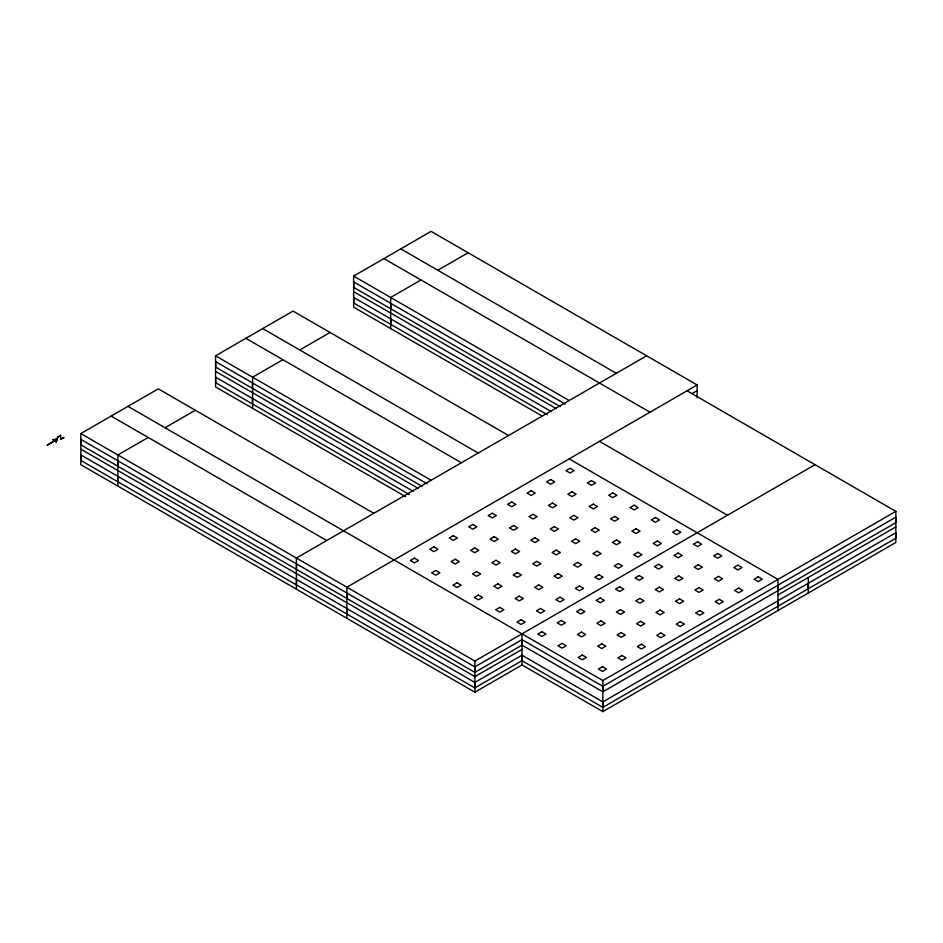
<?xml version="1.0" encoding="UTF-8"?>
<svg xmlns="http://www.w3.org/2000/svg" width="943" height="943" viewBox="0 0 943 943"><rect width="100%" height="100%" fill="white"/><g stroke="black" fill="none" stroke-linecap="round" stroke-linejoin="round"><path stroke-width="1.41" d="M60.623 435.525L57.252 437.469L60.623 435.136L60.623 439.414L63.994 437.469L60.623 439.025M687.046 390.803L895.85 511.365L895.85 542.473L602.848 711.635L522.021 664.968L474.871 692.186L80.827 464.699L80.827 433.58L158.294 388.858L373.829 513.31M405.584 496.643L215.546 386.913L215.546 355.806L293.002 311.084L508.548 435.525M542.39 416.181L353.625 307.194L353.625 276.087L431.081 231.365L697.148 384.968L697.148 397.698M148.181 437.469L117.875 454.974L117.875 486.081M165.025 427.745L195.331 410.252M282.9 359.696L252.594 377.2L252.594 408.307M299.744 349.971L330.05 332.478M420.979 279.977L390.673 297.469L390.673 328.588M437.823 270.252L468.129 252.748M646.627 355.806L296.373 558.032L296.373 589.139M697.148 384.968L346.894 587.194L346.894 618.302M692.091 393.537L696.983 390.72M80.827 433.58L474.871 661.078L815.023 464.699M522.021 649.409L474.871 676.638L80.827 449.139M127.977 406.362L602.848 680.528L895.85 511.365M895.685 517.236L778.14 585.084L778.14 590.601L895.685 522.74L895.685 517.07M777.975 594.974L895.85 526.913M895.685 532.83L808.457 583.187L808.457 588.656L895.685 538.288L895.685 532.63M400.775 248.869L616.321 373.31M383.931 258.582L649.998 412.197M353.625 276.087L569.171 400.527M353.79 281.969L390.508 303.163M565.187 404.052L390.838 303.398L390.838 308.844L560.095 406.563M390.508 308.656L353.79 287.462L353.79 281.757M353.625 291.646L556.417 408.72M353.79 297.528L390.508 318.722M551.183 411.525L390.838 318.946L390.838 324.404L547.364 414.779M599.477 441.359L727.454 515.243M390.508 324.215L353.79 303.021L353.79 297.316M569.171 458.864L777.975 579.415L777.975 610.522M262.696 328.588L478.231 453.029M245.852 338.313L461.398 462.754M215.546 355.806L431.081 480.246M215.711 361.688L252.418 382.882L252.418 388.375L215.711 367.181L215.711 361.487M252.759 383.117L427.096 483.771M252.759 388.575L422.004 486.282M215.546 371.365L418.338 488.439M215.711 377.247L252.418 398.441L252.418 403.934L215.711 382.74L215.711 377.035M252.759 398.677L413.105 491.244M252.759 404.123L409.286 494.497M602.683 686.233L522.186 639.767L522.186 645.236L602.683 691.702M111.144 416.087L326.679 540.528M602.683 701.792L522.186 655.326L522.186 660.784L602.683 707.262M80.992 439.462L117.71 460.656L117.71 466.148L80.992 444.955L80.992 439.261M296.208 563.749L118.04 460.891L118.04 466.349L296.208 569.207M347.059 593.112L474.694 666.807L474.694 672.265L347.059 598.569M80.992 455.021L117.71 476.215L117.71 481.708L80.992 460.514L80.992 454.809M347.059 608.659L474.694 682.355L474.694 687.812L347.059 614.129M296.208 579.308L118.04 476.451L118.04 481.908L296.208 584.766M808.281 577.47L808.281 593.029M602.848 680.528L602.848 711.635M522.021 633.861L522.021 664.968M474.871 661.078L474.871 692.186M57.252 439.025L56.026 442.078L57.252 439.025L52.655 439.744L57.252 439.414L47.15 445.249L57.252 439.025M414.437 558.138L410.323 560.507L414.437 562.877L418.539 560.507L414.437 558.138M433.898 546.905L429.784 549.274L433.886 551.643L438 549.274L433.898 546.905M453.347 535.671L449.245 538.04L453.347 540.41L457.461 538.04L453.347 535.671M472.808 524.438L468.706 526.807L472.808 529.176L476.91 526.807L472.808 524.438M492.27 513.204L488.168 515.573L492.27 517.943L496.372 515.573L492.27 513.204M511.731 501.971L507.617 504.34L511.731 506.709L515.833 504.34L511.731 501.971M531.18 490.737L527.078 493.106L531.18 495.476L535.294 493.106L531.18 490.737M550.641 479.504L546.539 481.873L550.641 484.242L554.755 481.873L550.641 479.504M570.102 468.27L566 470.64L570.102 473.009L574.204 470.64L570.102 468.27M435.76 570.456L431.658 572.825L435.76 575.195L439.874 572.825L435.76 570.456M455.221 559.223L451.119 561.592L455.221 563.961L459.335 561.592L455.221 559.223M474.683 547.989L470.569 550.358L474.683 552.728L478.785 550.358L474.683 547.989M494.144 536.756L490.03 539.125L494.144 541.494L498.246 539.125L494.144 536.756M513.593 525.522L509.491 527.891L513.605 530.261L517.707 527.891L513.593 525.522M533.054 514.277L528.952 516.658L533.054 519.027L537.168 516.658L533.054 514.277M552.515 503.043L548.413 505.413L552.515 507.794L556.618 505.424L552.515 503.043M571.977 491.81L567.863 494.179L571.977 496.56L576.079 494.191L571.977 491.81M591.426 480.576L587.324 482.946L591.438 485.327L595.54 482.946L591.426 480.576M457.096 582.774L452.994 585.143L457.096 587.513L461.198 585.143L457.096 582.774M476.557 571.541L472.443 573.91L476.557 576.279L480.659 573.91L476.557 571.541M496.006 560.307L491.904 562.676L496.006 565.046L500.12 562.676L496.006 560.307M515.467 549.062L511.365 551.443L515.467 553.812L519.581 551.443L515.467 549.062M534.929 537.828L530.826 540.198L534.929 542.579L539.031 540.198L534.929 537.828M554.39 526.595L550.276 528.964L554.39 531.333L558.492 528.964L554.39 526.595M573.851 515.361L569.737 517.731L573.851 520.1L577.953 517.731L573.851 515.361M593.3 504.128L589.198 506.497L593.3 508.866L597.414 506.497L593.3 504.128M612.761 492.894L608.659 495.264L612.761 497.633L616.863 495.264L612.761 492.894M478.419 595.08L474.317 597.449L478.419 599.831L482.533 597.449L478.419 595.08M497.88 583.847L493.778 586.216L497.88 588.585L501.982 586.216L497.88 583.847M517.342 572.613L513.24 574.982L517.342 577.352L521.444 574.982L517.342 572.613M536.803 561.38L532.689 563.749L536.803 566.118L540.905 563.749L536.803 561.38M556.252 550.146L552.15 552.515L556.252 554.885L560.366 552.515L556.252 550.146M575.713 538.913L571.611 541.282L575.713 543.651L579.827 541.282L575.713 538.913M595.174 527.679L591.072 530.049L595.174 532.418L599.276 530.049L595.174 527.679M614.636 516.446L610.522 518.815L614.636 521.184L618.738 518.815L614.636 516.446M634.097 505.212L629.983 507.582L634.097 509.951L638.199 507.582L634.097 505.212M499.755 607.398L495.641 609.767L499.755 612.137L503.857 609.767L499.755 607.398M519.216 596.165L515.102 598.534L519.216 600.903L523.318 598.534L519.216 596.165M538.665 584.931L534.563 587.3L538.677 589.67L542.779 587.3L538.665 584.931M558.126 573.698L554.024 576.067L558.126 578.436L562.24 576.067L558.126 573.698M577.587 562.464L573.485 564.833L577.587 567.203L581.69 564.833L577.587 562.464M597.049 551.231L592.935 553.6L597.049 555.969L601.151 553.6L597.049 551.231M616.498 539.997L612.396 542.366L616.51 544.736L620.612 542.366L616.498 539.997M635.959 528.752L631.857 531.133L635.959 533.502L640.073 531.133L635.959 528.752M655.42 517.518L651.318 519.888L655.42 522.269L659.534 519.899L655.42 517.518M521.078 619.716L516.976 622.085L521.078 624.455L525.192 622.085L521.078 619.716M540.539 608.483L536.437 610.852L540.539 613.221L544.653 610.852L540.539 608.483M560.001 597.249L555.899 599.618L560.001 601.988L564.103 599.618L560.001 597.249M579.462 586.016L575.348 588.385L579.462 590.754L583.564 588.385L579.462 586.016M598.923 574.782L594.809 577.151L598.923 579.521L603.025 577.151L598.923 574.782M618.372 563.537L614.27 565.918L618.372 568.287L622.486 565.918L618.372 563.537M637.833 552.303L633.731 554.673L637.833 557.054L641.935 554.673L637.833 552.303M657.295 541.07L653.193 543.439L657.295 545.808L661.397 543.439L657.295 541.07M676.756 529.836L672.642 532.206L676.756 534.575L680.858 532.206L676.756 529.836M521.844 639.755L475.036 666.772L475.036 672.265L521.844 645.236L521.844 639.755M541.848 631.704L537.746 634.073L541.848 636.442L545.962 634.073L541.848 631.704M561.309 620.47L557.207 622.84L561.309 625.209L565.423 622.84L561.309 620.47M580.77 609.237L576.656 611.606L580.77 613.976L584.872 611.606L580.77 609.237M600.231 598.003L596.117 600.373L600.231 602.742L604.333 600.373L600.231 598.003M619.681 586.77L615.579 589.139L619.692 591.509L623.795 589.139L619.681 586.77M639.142 575.536L635.04 577.906L639.142 580.275L643.256 577.906L639.142 575.536M658.603 564.291L654.501 566.672L658.603 569.042L662.705 566.672L658.603 564.291M678.064 553.058L673.95 555.439L678.064 557.808L682.166 555.439L678.064 553.058M697.514 541.824L693.411 544.194L697.525 546.575L701.627 544.205L697.514 541.824M521.844 655.302L475.036 682.331L475.036 687.812L521.844 660.784L521.844 655.302M562.052 643.374L557.95 645.743L562.063 648.112L566.165 645.743L562.052 643.374M581.513 632.14L577.411 634.509L581.513 636.879L585.627 634.509L581.513 632.14M600.974 620.907L596.872 623.276L600.974 625.645L605.088 623.276L600.974 620.907M620.435 609.661L616.321 612.042L620.435 614.412L624.537 612.042L620.435 609.661M639.896 598.428L635.782 600.797L639.896 603.178L643.998 600.809L639.896 598.428M659.346 587.194L655.244 589.564L659.357 591.945L663.459 589.575L659.346 587.194M678.807 575.961L674.705 578.33L678.807 580.711L682.921 578.33L678.807 575.961M698.268 564.727L694.166 567.097L698.268 569.466L702.382 567.097L698.268 564.727M717.729 553.494L713.615 555.863L717.729 558.232L721.831 555.863L717.729 553.494M582.267 655.031L578.153 657.412L582.267 659.782L586.369 657.412L582.267 655.031M601.728 643.798L597.614 646.167L601.728 648.548L605.83 646.179L601.728 643.798M621.178 632.564L617.076 634.934L621.189 637.315L625.292 634.934L621.178 632.564M640.639 621.331L636.537 623.7L640.639 626.081L644.753 623.7L640.639 621.331M660.1 610.097L655.998 612.467L660.1 614.836L664.202 612.467L660.1 610.097M679.561 598.864L675.447 601.233L679.561 603.603L683.663 601.233L679.561 598.864M699.011 587.63L694.908 590L699.022 592.369L703.124 590L699.011 587.63M718.472 576.397L714.37 578.766L718.472 581.136L722.586 578.766L718.472 576.397M737.933 565.163L733.831 567.533L737.933 569.902L742.047 567.533L737.933 565.163M602.471 666.701L598.369 669.07L602.471 671.44L606.585 669.07L602.471 666.701M621.932 655.468L617.818 657.837L621.932 660.206L626.034 657.837L621.932 655.468M641.393 644.234L637.279 646.603L641.393 648.973L645.495 646.603L641.393 644.234M660.843 633.001L656.741 635.37L660.854 637.739L664.956 635.37L660.843 633.001M680.304 621.767L676.202 624.136L680.304 626.506L684.418 624.136L680.304 621.767M699.765 610.534L695.663 612.903L699.765 615.272L703.879 612.903L699.765 610.534M719.226 599.3L715.112 601.669L719.226 604.039L723.328 601.669L719.226 599.3M738.687 588.067L734.573 590.436L738.687 592.805L742.789 590.436L738.687 588.067M758.137 576.833L754.035 579.202L758.148 581.572L762.25 579.202L758.137 576.833M777.81 585.332L603.013 686.245L603.013 691.702L777.81 590.789L777.81 585.332M777.81 600.891L603.013 701.804L603.013 707.262L777.81 606.349L777.81 600.891M808.116 583.34L778.14 600.644L778.14 606.149L808.116 588.845L808.116 583.34M346.718 592.888L296.538 563.926L296.538 569.407L346.718 598.369L346.718 592.888M346.718 608.447L296.538 579.474L296.538 584.955L346.718 613.928L346.718 608.447"/></g></svg>
